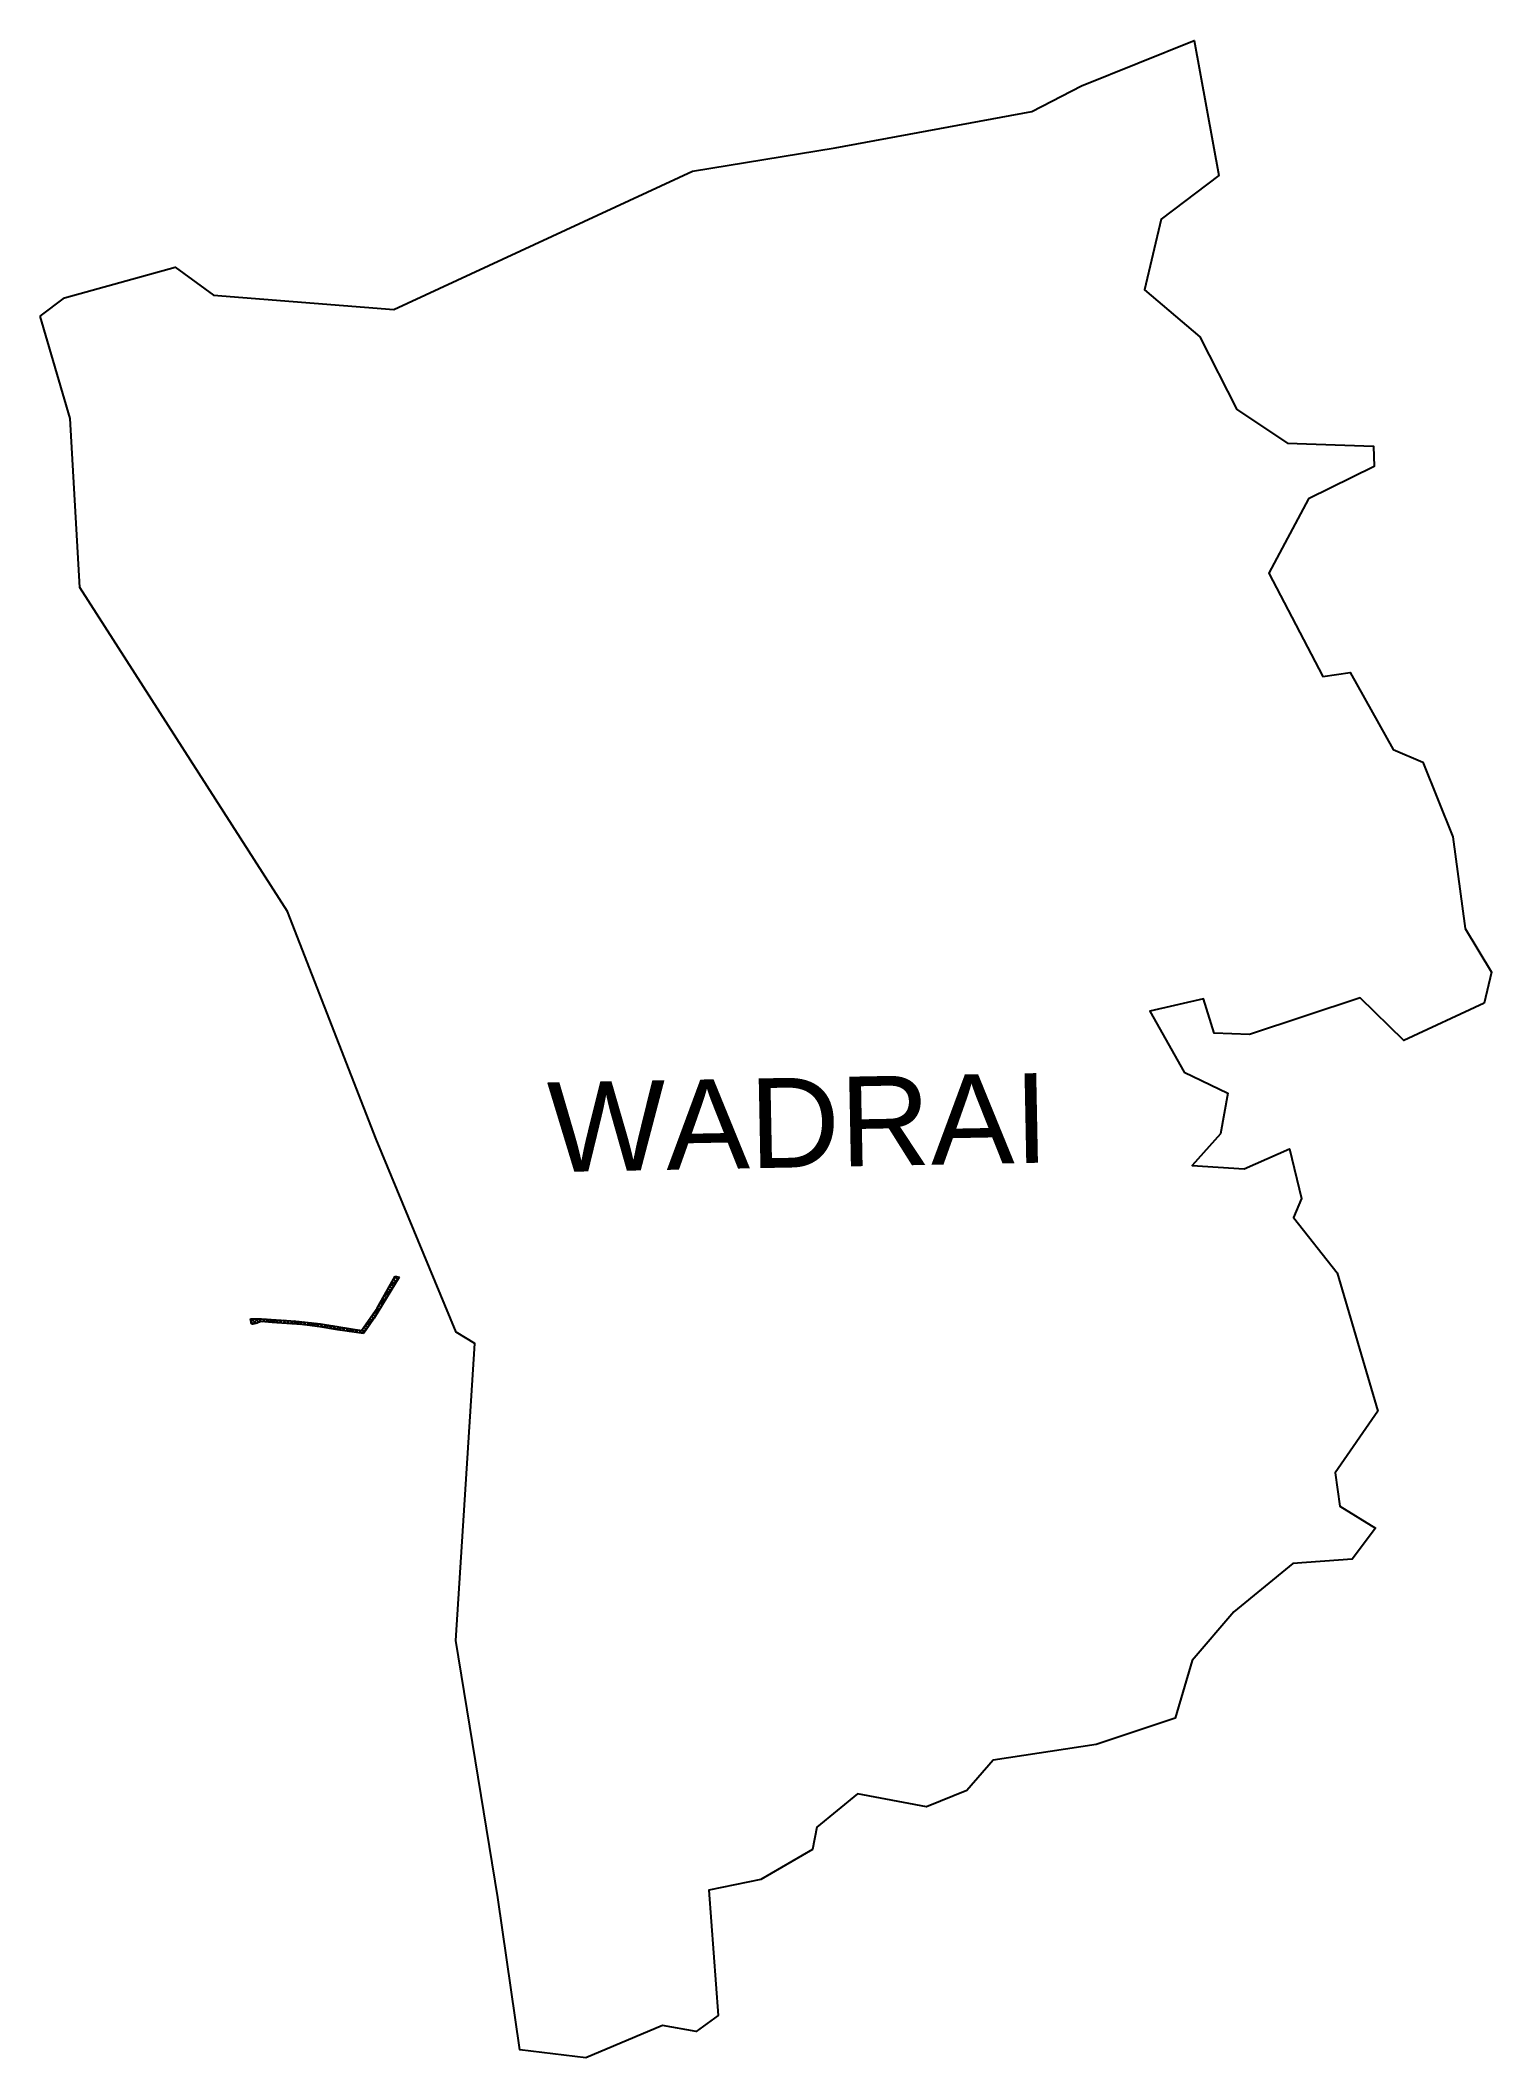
# Model space of a CAD drawing. Header units: metres. Extents: x 259555 to 261314, y 2175188 to 2177634.
import ezdxf

# ---------------------------------------------------------------- set-up
doc = ezdxf.new("R2010")
doc.units = ezdxf.units.M
for name, color, linetype in [('JETTY', 51, 'Continuous'), ('JETTY HATCH', 210, 'Continuous'), ('village', 3, 'Continuous'), ('VILLAGE NAME', 250, 'Continuous')]:
    doc.layers.add(name, color=color, linetype=linetype)
doc.styles.get("Standard").update_dxf_attribs({"font": 'simplex.shx'})

msp = doc.modelspace()

# ---------------------------------------------------------------- linework, layer by layer
at = {"layer": 'JETTY'}
for p, q in [((259989.7, 2176134.3), (259959.4, 2176084.3)), ((259962.8, 2176096.6), (259984.7, 2176135.5)), ((259984.7, 2176135.5), (259989.7, 2176134.3)), ((259810.4, 2176077.1), (259809.5, 2176083.8)), ((259809.5, 2176083.8), (259816.8, 2176083.5)), ((259812, 2176077.1), (259810.4, 2176077.1)), ((259815.8, 2176077.9), (259812, 2176077.1)), ((259822.3, 2176080.3), (259815.8, 2176077.9)), ((259816.8, 2176083.5), (259822.8, 2176083.5)), ((259835.6, 2176079.3), (259822.3, 2176080.3)), ((259822.8, 2176083.5), (259864.5, 2176081)), ((259847.4, 2176078.4), (259835.6, 2176079.3)), ((259871.4, 2176076.6), (259847.4, 2176078.4)), ((259864.5, 2176081), (259894.3, 2176077.4)), ((259894.3, 2176077.4), (259899.2, 2176076.7)), ((259943.8, 2176069.4), (259962.8, 2176096.6)), ((259959.4, 2176084.3), (259948.7, 2176069)), ((259893.9, 2176074), (259871.4, 2176076.6)), ((259915.2, 2176070.4), (259893.9, 2176074)), ((259899.2, 2176076.7), (259943.8, 2176069.4)), ((259946.5, 2176065.8), (259915.2, 2176070.4)), ((259948.7, 2176069), (259946.5, 2176065.8))]:
    msp.add_line(p, q, dxfattribs=at)
at = {"layer": 'JETTY HATCH', "linetype": 'Continuous'}
for p, q in [((259976.2, 2176120.4), (259989.1, 2176133.3)), ((259982.7, 2176122.8), (259979.4, 2176126.1)), ((259984.4, 2176125.6), (259981, 2176129)), ((259982, 2176130.7), (259986.4, 2176135.1)), ((259986.1, 2176128.4), (259982.7, 2176131.8)), ((259987.8, 2176131.2), (259984.3, 2176134.7)), ((259989.5, 2176134), (259989, 2176134.5)), ((259964.6, 2176099.8), (259975.4, 2176110.6)), ((259969.2, 2176100.4), (259966.5, 2176103.1)), ((259970.9, 2176103.2), (259968.1, 2176106)), ((259972.6, 2176106), (259969.7, 2176108.9)), ((259970.4, 2176110.1), (259982.2, 2176121.9)), ((259974.3, 2176108.8), (259971.3, 2176111.7)), ((259976, 2176111.6), (259972.9, 2176114.6)), ((259977.7, 2176114.4), (259974.6, 2176117.5)), ((259979.4, 2176117.2), (259976.2, 2176120.3)), ((259981, 2176120), (259977.8, 2176123.2)), ((259810.1, 2176080), (259813.7, 2176083.6)), ((259812.8, 2176077.2), (259810.1, 2176079.9)), ((259816.4, 2176078.1), (259810.7, 2176083.8)), ((259811.6, 2176077.1), (259818.1, 2176083.5)), ((259819.7, 2176079.3), (259815.4, 2176083.5)), ((259817.6, 2176078.5), (259822.5, 2176083.5)), ((259823.3, 2176080.2), (259820, 2176083.5)), ((259823.7, 2176080.2), (259826.8, 2176083.2)), ((259828.1, 2176079.8), (259824.6, 2176083.4)), ((259827.9, 2176079.9), (259831, 2176083)), ((259832.9, 2176079.5), (259829.3, 2176083.1)), ((259832.1, 2176079.6), (259835.3, 2176082.7)), ((259837.8, 2176079.1), (259834.1, 2176082.8)), ((259836.3, 2176079.2), (259839.5, 2176082.5)), ((259842.7, 2176078.8), (259838.9, 2176082.5)), ((259840.4, 2176078.9), (259843.7, 2176082.2)), ((259847.5, 2176078.4), (259843.7, 2176082.2)), ((259844.6, 2176078.6), (259848, 2176082)), ((259852.4, 2176078), (259848.4, 2176081.9)), ((259848.8, 2176078.3), (259852.2, 2176081.7)), ((259853, 2176078), (259856.5, 2176081.5)), ((259857.2, 2176077.7), (259853.2, 2176081.7)), ((259857.2, 2176077.7), (259860.7, 2176081.2)), ((259862.1, 2176077.3), (259858, 2176081.4)), ((259861.3, 2176077.4), (259864.9, 2176080.9)), ((259866.9, 2176077), (259862.8, 2176081.1)), ((259865.5, 2176077.1), (259868.9, 2176080.5)), ((259871.8, 2176076.6), (259867.8, 2176080.6)), ((259869.7, 2176076.8), (259872.9, 2176080)), ((259876.8, 2176076), (259872.9, 2176080)), ((259873.8, 2176076.4), (259876.9, 2176079.5)), ((259877.8, 2176075.9), (259880.9, 2176079)), ((259881.9, 2176075.4), (259878, 2176079.4)), ((259881.8, 2176075.4), (259885, 2176078.5)), ((259887, 2176074.8), (259883.1, 2176078.8)), ((259885.9, 2176075), (259889, 2176078.1)), ((259892.1, 2176074.3), (259888.2, 2176078.2)), ((259889.9, 2176074.5), (259893, 2176077.6)), ((259897.3, 2176073.5), (259893.3, 2176077.5)), ((259893.9, 2176074), (259896.9, 2176077)), ((259902.8, 2176072.5), (259898.5, 2176076.8)), ((259945.4, 2176071.6), (259961.6, 2176087.8)), ((259953.5, 2176075.7), (259950.4, 2176078.8)), ((259955.3, 2176078.4), (259952.2, 2176081.4)), ((259957.2, 2176081), (259954.1, 2176084.1)), ((259955.7, 2176086.4), (259968.5, 2176099.2)), ((259959, 2176083.6), (259955.9, 2176086.7)), ((259960.7, 2176086.4), (259957.8, 2176089.4)), ((259962.4, 2176089.2), (259959.6, 2176092)), ((259964.1, 2176092), (259961.4, 2176094.7)), ((259965.8, 2176094.8), (259963.2, 2176097.4)), ((259967.5, 2176097.6), (259964.8, 2176100.3)), ((259897.8, 2176073.4), (259900.8, 2176076.4)), ((259901.6, 2176072.7), (259904.7, 2176075.8)), ((259908.2, 2176071.6), (259903.8, 2176075.9)), ((259905.4, 2176072.1), (259908.5, 2176075.2)), ((259913.6, 2176070.7), (259909.2, 2176075.1)), ((259909.3, 2176071.4), (259912.4, 2176074.5)), ((259913.1, 2176070.8), (259916.3, 2176073.9)), ((259918.9, 2176069.9), (259914.6, 2176074.2)), ((259917, 2176070.1), (259920.1, 2176073.3)), ((259924.2, 2176069.1), (259919.9, 2176073.3)), ((259920.9, 2176069.6), (259924, 2176072.7)), ((259924.8, 2176069), (259927.8, 2176072)), ((259929.4, 2176068.3), (259925.3, 2176072.4)), ((259928.7, 2176068.4), (259931.7, 2176071.4)), ((259934.7, 2176067.5), (259930.7, 2176071.6)), ((259932.6, 2176067.8), (259935.5, 2176070.8)), ((259940, 2176066.8), (259936, 2176070.7)), ((259936.6, 2176067.3), (259939.4, 2176070.1)), ((259940.5, 2176066.7), (259943.3, 2176069.5)), ((259945.2, 2176066), (259941.4, 2176069.8)), ((259944.4, 2176066.1), (259952.2, 2176073.9)), ((259947.9, 2176067.8), (259944.9, 2176070.9)), ((259949.7, 2176070.4), (259946.7, 2176073.5)), ((259951.6, 2176073.1), (259948.5, 2176076.1))]:
    msp.add_line(p, q, dxfattribs=at)
at = {"layer": 'village', "flags": 128}
msp.add_lwpolyline([(259554.6, 2177299.5), (259583.9, 2177321.6)], dxfattribs=at)
at = {"layer": 'village', "color": 3, "true_color": 0x00ff00}
for points in [[(259583.9, 2177321.6, 0), (259718, 2177359, 0), (259764.6, 2177325, 0), (259983.2, 2177307.4, 0), (260345.1, 2177475.5, 0), (260518.1, 2177503.6, 0), (260756.5, 2177547.9, 0), (260816.5, 2177578.7, 0), (260953.1, 2177634, 0), (260983.3, 2177470, 0), (260913.2, 2177417.1, 0), (260892.9, 2177331.3, 0), (260959.9, 2177274.4, 0), (261004.9, 2177186.2, 0), (261066.2, 2177145.6, 0), (261170.4, 2177141.8, 0), (261171.6, 2177117.3, 0), (261091.9, 2177078.1, 0), (261043.6, 2176987.7, 0), (261109.1, 2176862.4, 0), (261142.3, 2176867.3, 0), (261194.6, 2176774, 0), (261230.3, 2176758.8, 0), (261266.8, 2176668.3, 0), (261281.9, 2176557.1, 0), (261313.8, 2176504, 0)], [(261313.8, 2176504, 0), (261304.7, 2176466.3, 0), (261207.4, 2176421.3, 0), (261154.3, 2176472.9, 0), (261020.2, 2176428.3, 0), (260977.5, 2176430.2, 0), (260964.5, 2176471.6, 0), (260899.5, 2176456.8, 0), (260941, 2176382.9, 0), (260994.1, 2176357.4, 0), (260985, 2176308, 0), (260950.7, 2176269.6, 0), (261013.8, 2176265.5, 0), (261068.7, 2176289.8, 0), (261083.3, 2176229.4, 0), (261073.5, 2176206.7, 0), (261126.6, 2176139.5, 0), (261175.8, 2175971.7, 0), (261124.1, 2175896.8, 0), (261129.6, 2175856.6, 0), (261173.1, 2175830, 0), (261144.8, 2175792.3, 0), (261072.8, 2175787.1, 0), (261001.4, 2175728.3, 0), (260950.8, 2175669.5, 0), (260930.3, 2175599.4, 0), (260834.3, 2175567.4, 0), (260709.4, 2175548.4, 0), (260677.5, 2175511.8, 0), (260628.9, 2175492, 0), (260545.3, 2175507.8, 0), (260495.8, 2175467.4, 0), (260490.5, 2175440.2, 0), (260427.8, 2175403.9, 0), (260365, 2175390.7, 0), (260376.2, 2175239, 0), (260349.7, 2175219.3, 0), (260308.8, 2175226.8, 0), (260216, 2175187.7, 0), (260135.8, 2175197.1, 0), (260109.1, 2175381.8, 0), (260058.4, 2175693.7, 0), (260081.4, 2176053.6, 0), (260058.8, 2176067.3, 0), (259961.8, 2176301.5, 0), (259854.4, 2176577.5, 0), (259602.5, 2176970.3, 0), (259590.8, 2177175.5, 0), (259554.6, 2177299.5, 0)]]:
    msp.add_polyline3d(points, dxfattribs=at)

# ---------------------------------------------------------------- texts
at = {"layer": 'VILLAGE NAME', "insert": (260168.3, 2176370.2), "char_height": 108.748, "attachment_point": 1, "rotation": 1.1028}
msp.add_mtext_dynamic_manual_height_columns('{\\fArial|b0|i0|c0|p34;WADRAI}', width=726.929, gutter_width=543.7, heights=[0], dxfattribs=at)

doc.saveas('drawing.dxf')
